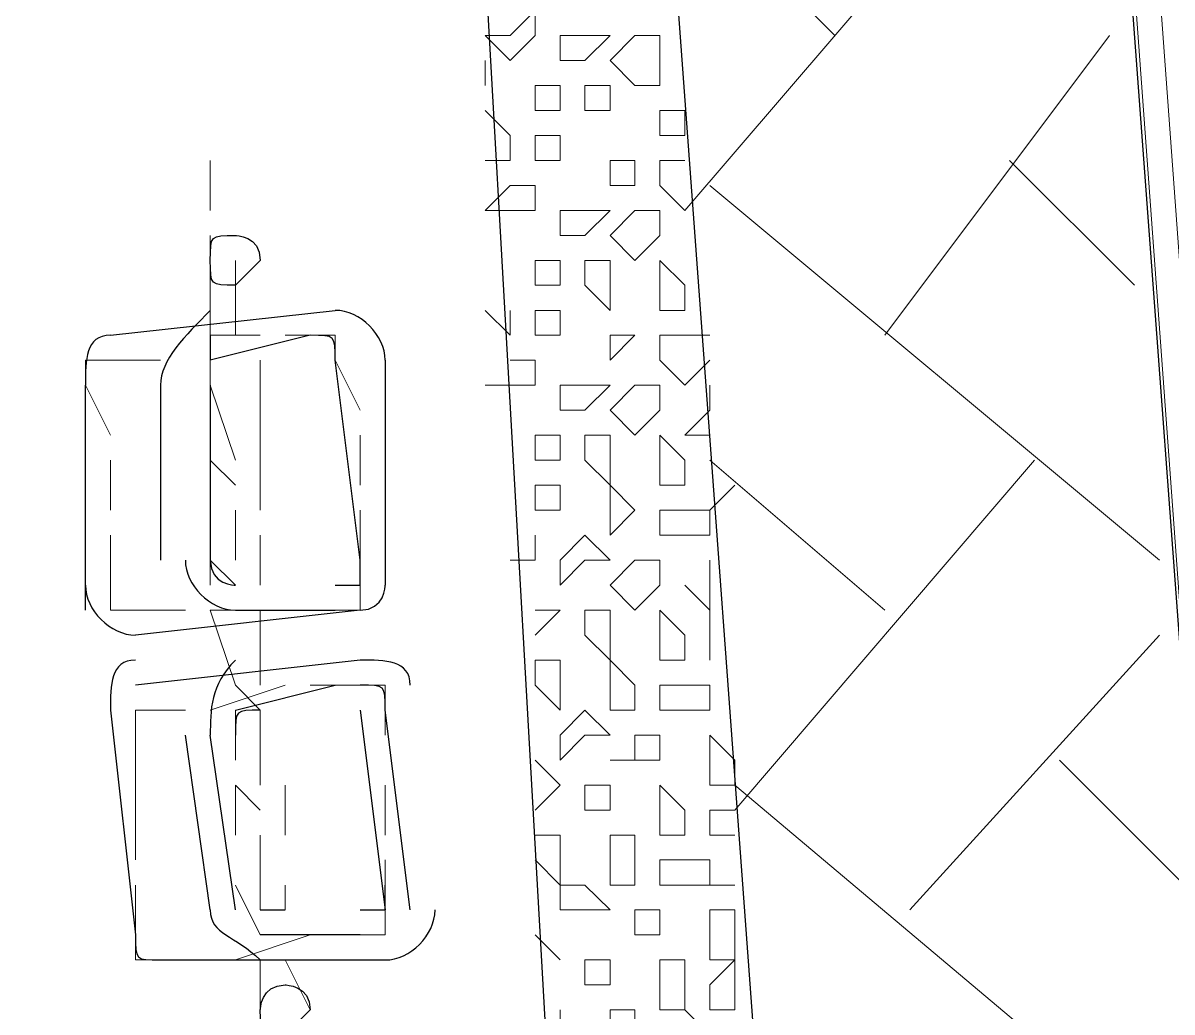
# Model space of a CAD drawing. Header units: millimetres. Extents: x 2928 to 3112, y 1220 to 1280.
# Drawn here: x 2999.4805 to 2999.6338, y 1262.2203 to 1262.3523 of the extents above; entities that cross this region are included whole.
import ezdxf

# ---------------------------------------------------------------- set-up
doc = ezdxf.new("R2010")
doc.units = ezdxf.units.MM

msp = doc.modelspace()

# ---------------------------------------------------------------- linework, layer by layer
at = {"color": 7, "linetype": 'Continuous', "lineweight": -2, "true_color": 0x000007}
for points in [[(2999.53548, 1263.60727), (2999.64215, 1262.17059), (3000.86883, 1262.26059), (3002.09552, 1262.35059), (3001.99218, 1263.76728)], [(2999.49215, 1262.31059), (2999.52215, 1262.31392), (2999.52215, 1262.31392)], [(2999.51882, 1262.31059), (2999.50548, 1262.30726), (2999.50548, 1262.30726)], [(2999.52548, 1262.28059), (2999.52215, 1262.30726), (2999.52215, 1262.30726)], [(2999.52882, 1262.30726), (2999.52882, 1262.27725), (2999.52882, 1262.27725)], [(2999.48881, 1262.27392), (2999.48881, 1262.30392), (2999.48881, 1262.30392)], [(2999.49882, 1262.30392), (2999.49882, 1262.28059), (2999.49882, 1262.28059)], [(2999.50548, 1262.30392), (2999.50548, 1262.28059), (2999.50548, 1262.28059)], [(2999.52548, 1262.27392), (2999.49548, 1262.27059), (2999.49548, 1262.27059)], [(2999.50882, 1262.27392), (2999.52215, 1262.27392), (2999.52215, 1262.27392)], [(2999.52548, 1262.26725), (2999.49548, 1262.26392), (2999.49548, 1262.26392)], [(2999.50882, 1262.26059), (2999.52215, 1262.26392), (2999.52215, 1262.26392)], [(2999.49215, 1262.26059), (2999.49548, 1262.23059), (2999.49548, 1262.23059)], [(2999.52548, 1262.26059), (2999.52882, 1262.23392), (2999.52882, 1262.23392)], [(2999.53215, 1262.23392), (2999.52882, 1262.26059), (2999.52882, 1262.26059)], [(2999.50548, 1262.23392), (2999.50215, 1262.25725), (2999.50215, 1262.25725)], [(2999.50882, 1262.23392), (2999.50548, 1262.25725), (2999.50548, 1262.25725)], [(2999.52548, 1262.23059), (2999.51215, 1262.23059), (2999.51215, 1262.23059)], [(2999.49882, 1262.22725), (2999.52882, 1262.22725), (2999.52882, 1262.22725)]]:
    msp.add_lwpolyline(points, dxfattribs=at)
at = {"color": 9, "linetype": 'Continuous', "lineweight": 5, "true_color": 0xbababa}
for points in [[(2999.63882, 1262.22059), (2999.55882, 1263.3106), (2999.53548, 1263.60727)], [(2999.64215, 1262.22059), (2999.56215, 1263.3106), (2999.53882, 1263.60727)], [(2999.56548, 1262.37392), (2999.58882, 1262.35059), (2999.58882, 1262.35059)], [(2999.56882, 1262.32726), (2999.60882, 1262.37392), (2999.60882, 1262.37392)], [(2999.54548, 1262.35059), (2999.54882, 1262.35392), (2999.54882, 1262.35392)], [(2999.54882, 1262.35392), (2999.54882, 1262.35059), (2999.54882, 1262.35059)], [(2999.54215, 1262.35059), (2999.54548, 1262.34726), (2999.54548, 1262.34726)], [(2999.54215, 1262.35059), (2999.54548, 1262.35059), (2999.54548, 1262.35059)], [(2999.54548, 1262.34726), (2999.54882, 1262.35059), (2999.54882, 1262.35059)], [(2999.55215, 1262.34726), (2999.55215, 1262.35059), (2999.55215, 1262.35059)], [(2999.55215, 1262.35059), (2999.55548, 1262.35059), (2999.55548, 1262.35059)], [(2999.55548, 1262.35059), (2999.55882, 1262.35059), (2999.55882, 1262.35059)], [(2999.55548, 1262.34726), (2999.55882, 1262.35059), (2999.55882, 1262.35059)], [(2999.55882, 1262.34726), (2999.56215, 1262.35059), (2999.56215, 1262.35059)], [(2999.56215, 1262.35059), (2999.56548, 1262.35059), (2999.56548, 1262.35059)], [(2999.56548, 1262.35059), (2999.56548, 1262.34726), (2999.56548, 1262.34726)], [(2999.59548, 1262.31059), (2999.62548, 1262.35059), (2999.62548, 1262.35059)], [(2999.54215, 1262.34392), (2999.54215, 1262.34726), (2999.54215, 1262.34726)], [(2999.55215, 1262.34726), (2999.55548, 1262.34726), (2999.55548, 1262.34726)], [(2999.55882, 1262.34726), (2999.56215, 1262.34392), (2999.56215, 1262.34392)], [(2999.56548, 1262.34392), (2999.56548, 1262.34726), (2999.56548, 1262.34726)], [(2999.54882, 1262.34392), (2999.55215, 1262.34392), (2999.55215, 1262.34392)], [(2999.54882, 1262.34059), (2999.54882, 1262.34392), (2999.54882, 1262.34392)], [(2999.55215, 1262.34059), (2999.55215, 1262.34392), (2999.55215, 1262.34392)], [(2999.55548, 1262.34059), (2999.55548, 1262.34392), (2999.55548, 1262.34392)], [(2999.55548, 1262.34392), (2999.55882, 1262.34392), (2999.55882, 1262.34392)], [(2999.55882, 1262.34392), (2999.55882, 1262.34059), (2999.55882, 1262.34059)], [(2999.56215, 1262.34392), (2999.56548, 1262.34392), (2999.56548, 1262.34392)], [(2999.54215, 1262.34059), (2999.54548, 1262.33726), (2999.54548, 1262.33726)], [(2999.54882, 1262.34059), (2999.55215, 1262.34059), (2999.55215, 1262.34059)], [(2999.55548, 1262.34059), (2999.55882, 1262.34059), (2999.55882, 1262.34059)], [(2999.56548, 1262.34059), (2999.56882, 1262.34059), (2999.56882, 1262.34059)], [(2999.56548, 1262.34059), (2999.56548, 1262.33726), (2999.56548, 1262.33726)], [(2999.56882, 1262.33726), (2999.56882, 1262.34059), (2999.56882, 1262.34059)], [(2999.54548, 1262.33392), (2999.54548, 1262.33726), (2999.54548, 1262.33726)], [(2999.54882, 1262.33392), (2999.54882, 1262.33726), (2999.54882, 1262.33726)], [(2999.54882, 1262.33726), (2999.55215, 1262.33726), (2999.55215, 1262.33726)], [(2999.55215, 1262.33726), (2999.55215, 1262.33392), (2999.55215, 1262.33392)], [(2999.56548, 1262.33726), (2999.56882, 1262.33726), (2999.56882, 1262.33726)], [(2999.54215, 1262.33392), (2999.54548, 1262.33392), (2999.54548, 1262.33392)], [(2999.54882, 1262.33392), (2999.55215, 1262.33392), (2999.55215, 1262.33392)], [(2999.55882, 1262.33392), (2999.56215, 1262.33392), (2999.56215, 1262.33392)], [(2999.55882, 1262.33392), (2999.55882, 1262.33059), (2999.55882, 1262.33059)], [(2999.56215, 1262.33059), (2999.56215, 1262.33392), (2999.56215, 1262.33392)], [(2999.56548, 1262.33059), (2999.56548, 1262.33392), (2999.56548, 1262.33392)], [(2999.56548, 1262.33392), (2999.56882, 1262.33392), (2999.56882, 1262.33392)], [(2999.61215, 1262.33392), (2999.62882, 1262.31726), (2999.62882, 1262.31726)], [(2999.54215, 1262.32726), (2999.54548, 1262.33059), (2999.54548, 1262.33059)], [(2999.54548, 1262.33059), (2999.54882, 1262.33059), (2999.54882, 1262.33059)], [(2999.54882, 1262.33059), (2999.54882, 1262.32726), (2999.54882, 1262.32726)], [(2999.55882, 1262.33059), (2999.56215, 1262.33059), (2999.56215, 1262.33059)], [(2999.56548, 1262.33059), (2999.56882, 1262.32726), (2999.56882, 1262.32726)], [(2999.56882, 1262.32726), (2999.56548, 1262.33059), (2999.56548, 1262.33059)], [(2999.57215, 1262.33059), (2999.63215, 1262.28059), (2999.63215, 1262.28059)], [(2999.54215, 1262.32726), (2999.54548, 1262.32726), (2999.54548, 1262.32726)], [(2999.54548, 1262.32726), (2999.54882, 1262.32726), (2999.54882, 1262.32726)], [(2999.55215, 1262.32726), (2999.55215, 1262.32392), (2999.55215, 1262.32392)], [(2999.55215, 1262.32726), (2999.55548, 1262.32726), (2999.55548, 1262.32726)], [(2999.55548, 1262.32726), (2999.55882, 1262.32726), (2999.55882, 1262.32726)], [(2999.55548, 1262.32392), (2999.55882, 1262.32726), (2999.55882, 1262.32726)], [(2999.55882, 1262.32392), (2999.56215, 1262.32726), (2999.56215, 1262.32726)], [(2999.56215, 1262.32726), (2999.56548, 1262.32726), (2999.56548, 1262.32726)], [(2999.56548, 1262.32392), (2999.56548, 1262.32726), (2999.56548, 1262.32726)], [(2999.55215, 1262.32392), (2999.55548, 1262.32392), (2999.55548, 1262.32392)], [(2999.55882, 1262.32392), (2999.56215, 1262.32059), (2999.56215, 1262.32059)], [(2999.56215, 1262.32059), (2999.56548, 1262.32392), (2999.56548, 1262.32392)], [(2999.54882, 1262.32059), (2999.55215, 1262.32059), (2999.55215, 1262.32059)], [(2999.54882, 1262.32059), (2999.54882, 1262.31726), (2999.54882, 1262.31726)], [(2999.55215, 1262.31726), (2999.55215, 1262.32059), (2999.55215, 1262.32059)], [(2999.55548, 1262.31726), (2999.55548, 1262.32059), (2999.55548, 1262.32059)], [(2999.55548, 1262.32059), (2999.55882, 1262.32059), (2999.55882, 1262.32059)], [(2999.55882, 1262.31392), (2999.55882, 1262.32059), (2999.55882, 1262.32059)], [(2999.56548, 1262.32059), (2999.56882, 1262.31726), (2999.56882, 1262.31726)], [(2999.56548, 1262.31726), (2999.56548, 1262.32059), (2999.56548, 1262.32059)], [(2999.54882, 1262.31726), (2999.55215, 1262.31726), (2999.55215, 1262.31726)], [(2999.55548, 1262.31726), (2999.55882, 1262.31392), (2999.55882, 1262.31392)], [(2999.56548, 1262.31392), (2999.56548, 1262.31726), (2999.56548, 1262.31726)], [(2999.56882, 1262.31392), (2999.56882, 1262.31726), (2999.56882, 1262.31726)], [(2999.54548, 1262.31059), (2999.54215, 1262.31392), (2999.54215, 1262.31392)], [(2999.54548, 1262.31059), (2999.54548, 1262.31392), (2999.54548, 1262.31392)], [(2999.54882, 1262.31059), (2999.54882, 1262.31392), (2999.54882, 1262.31392)], [(2999.54882, 1262.31392), (2999.55215, 1262.31392), (2999.55215, 1262.31392)], [(2999.55215, 1262.31392), (2999.55215, 1262.31059), (2999.55215, 1262.31059)], [(2999.56548, 1262.31392), (2999.56882, 1262.31392), (2999.56882, 1262.31392)], [(2999.54882, 1262.31059), (2999.55215, 1262.31059), (2999.55215, 1262.31059)], [(2999.55882, 1262.31059), (2999.56215, 1262.31059), (2999.56215, 1262.31059)], [(2999.55882, 1262.31059), (2999.55882, 1262.30726), (2999.55882, 1262.30726)], [(2999.55882, 1262.30726), (2999.56215, 1262.31059), (2999.56215, 1262.31059)], [(2999.56548, 1262.30726), (2999.56548, 1262.31059), (2999.56548, 1262.31059)], [(2999.56548, 1262.31059), (2999.56882, 1262.31059), (2999.56882, 1262.31059)], [(2999.56882, 1262.31059), (2999.57215, 1262.31059), (2999.57215, 1262.31059)], [(2999.54548, 1262.30726), (2999.54882, 1262.30726), (2999.54882, 1262.30726)], [(2999.54882, 1262.30726), (2999.54882, 1262.30392), (2999.54882, 1262.30392)], [(2999.56548, 1262.30726), (2999.56882, 1262.30392), (2999.56882, 1262.30392)], [(2999.56882, 1262.30392), (2999.57215, 1262.30726), (2999.57215, 1262.30726)], [(2999.54548, 1262.30392), (2999.54215, 1262.30392), (2999.54215, 1262.30392)], [(2999.54548, 1262.30392), (2999.54882, 1262.30392), (2999.54882, 1262.30392)], [(2999.55215, 1262.30392), (2999.55215, 1262.30059), (2999.55215, 1262.30059)], [(2999.55215, 1262.30392), (2999.55548, 1262.30392), (2999.55548, 1262.30392)], [(2999.55548, 1262.30392), (2999.55882, 1262.30392), (2999.55882, 1262.30392)], [(2999.55548, 1262.30059), (2999.55882, 1262.30392), (2999.55882, 1262.30392)], [(2999.55882, 1262.30059), (2999.56215, 1262.30392), (2999.56215, 1262.30392)], [(2999.56215, 1262.30392), (2999.56548, 1262.30392), (2999.56548, 1262.30392)], [(2999.56548, 1262.30059), (2999.56548, 1262.30392), (2999.56548, 1262.30392)], [(2999.57215, 1262.30059), (2999.57215, 1262.30392), (2999.57215, 1262.30392)], [(2999.55215, 1262.30059), (2999.55548, 1262.30059), (2999.55548, 1262.30059)], [(2999.55882, 1262.30059), (2999.56215, 1262.29726), (2999.56215, 1262.29726)], [(2999.56215, 1262.29726), (2999.56548, 1262.30059), (2999.56548, 1262.30059)], [(2999.56882, 1262.29726), (2999.57215, 1262.30059), (2999.57215, 1262.30059)], [(2999.54882, 1262.29726), (2999.55215, 1262.29726), (2999.55215, 1262.29726)], [(2999.54882, 1262.29726), (2999.54882, 1262.29392), (2999.54882, 1262.29392)], [(2999.55215, 1262.29392), (2999.55215, 1262.29726), (2999.55215, 1262.29726)], [(2999.55548, 1262.29392), (2999.55548, 1262.29726), (2999.55548, 1262.29726)], [(2999.55548, 1262.29726), (2999.55882, 1262.29726), (2999.55882, 1262.29726)], [(2999.55882, 1262.29392), (2999.55882, 1262.29726), (2999.55882, 1262.29726)], [(2999.56548, 1262.29726), (2999.56882, 1262.29392), (2999.56882, 1262.29392)], [(2999.56548, 1262.29392), (2999.56548, 1262.29726), (2999.56548, 1262.29726)], [(2999.56882, 1262.29726), (2999.57215, 1262.29726), (2999.57215, 1262.29726)], [(2999.54882, 1262.29392), (2999.55215, 1262.29392), (2999.55215, 1262.29392)], [(2999.55548, 1262.29392), (2999.55882, 1262.29059), (2999.55882, 1262.29059)], [(2999.55882, 1262.29059), (2999.55882, 1262.29392), (2999.55882, 1262.29392)], [(2999.56548, 1262.29059), (2999.56548, 1262.29392), (2999.56548, 1262.29392)], [(2999.56882, 1262.29059), (2999.56882, 1262.29392), (2999.56882, 1262.29392)], [(2999.57215, 1262.29392), (2999.59548, 1262.27392), (2999.59548, 1262.27392)], [(2999.57548, 1262.24725), (2999.61548, 1262.29392), (2999.61548, 1262.29392)], [(2999.54882, 1262.28725), (2999.54882, 1262.29059), (2999.54882, 1262.29059)], [(2999.54882, 1262.29059), (2999.55215, 1262.29059), (2999.55215, 1262.29059)], [(2999.55215, 1262.28725), (2999.55215, 1262.29059), (2999.55215, 1262.29059)], [(2999.55882, 1262.29059), (2999.56215, 1262.28725), (2999.56215, 1262.28725)], [(2999.55882, 1262.28725), (2999.55882, 1262.29059), (2999.55882, 1262.29059)], [(2999.56548, 1262.29059), (2999.56882, 1262.29059), (2999.56882, 1262.29059)], [(2999.57215, 1262.28725), (2999.57548, 1262.29059), (2999.57548, 1262.29059)], [(2999.54882, 1262.28725), (2999.55215, 1262.28725), (2999.55215, 1262.28725)], [(2999.55882, 1262.28725), (2999.55882, 1262.28392), (2999.55882, 1262.28392)], [(2999.55882, 1262.28392), (2999.56215, 1262.28725), (2999.56215, 1262.28725)], [(2999.56548, 1262.28392), (2999.56548, 1262.28725), (2999.56548, 1262.28725)], [(2999.56548, 1262.28725), (2999.56882, 1262.28725), (2999.56882, 1262.28725)], [(2999.56882, 1262.28725), (2999.57215, 1262.28725), (2999.57215, 1262.28725)], [(2999.57215, 1262.28392), (2999.57215, 1262.28725), (2999.57215, 1262.28725)], [(2999.54882, 1262.28059), (2999.54882, 1262.28392), (2999.54882, 1262.28392)], [(2999.55215, 1262.28059), (2999.55548, 1262.28392), (2999.55548, 1262.28392)], [(2999.55548, 1262.28392), (2999.55882, 1262.28059), (2999.55882, 1262.28059)], [(2999.56548, 1262.28392), (2999.56882, 1262.28392), (2999.56882, 1262.28392)], [(2999.56882, 1262.28392), (2999.57215, 1262.28392), (2999.57215, 1262.28392)], [(2999.54882, 1262.28059), (2999.54548, 1262.28059), (2999.54548, 1262.28059)], [(2999.55215, 1262.28059), (2999.55215, 1262.27725), (2999.55215, 1262.27725)], [(2999.55215, 1262.27725), (2999.55548, 1262.28059), (2999.55548, 1262.28059)], [(2999.55548, 1262.28059), (2999.55882, 1262.28059), (2999.55882, 1262.28059)], [(2999.55882, 1262.27725), (2999.56215, 1262.28059), (2999.56215, 1262.28059)], [(2999.56215, 1262.28059), (2999.56548, 1262.28059), (2999.56548, 1262.28059)], [(2999.56548, 1262.27725), (2999.56548, 1262.28059), (2999.56548, 1262.28059)], [(2999.57215, 1262.27392), (2999.57215, 1262.28059), (2999.57215, 1262.28059)], [(2999.55882, 1262.27725), (2999.56215, 1262.27392), (2999.56215, 1262.27392)], [(2999.56215, 1262.27392), (2999.56548, 1262.27725), (2999.56548, 1262.27725)], [(2999.57215, 1262.27392), (2999.56882, 1262.27725), (2999.56882, 1262.27725)], [(2999.54882, 1262.27392), (2999.55215, 1262.27392), (2999.55215, 1262.27392)], [(2999.54882, 1262.27059), (2999.55215, 1262.27392), (2999.55215, 1262.27392)], [(2999.55548, 1262.27059), (2999.55548, 1262.27392), (2999.55548, 1262.27392)], [(2999.55548, 1262.27392), (2999.55882, 1262.27392), (2999.55882, 1262.27392)], [(2999.55882, 1262.27059), (2999.55882, 1262.27392), (2999.55882, 1262.27392)], [(2999.56548, 1262.27392), (2999.56882, 1262.27059), (2999.56882, 1262.27059)], [(2999.56548, 1262.26725), (2999.56548, 1262.27392), (2999.56548, 1262.27392)], [(2999.57215, 1262.27059), (2999.57215, 1262.27392), (2999.57215, 1262.27392)], [(2999.55548, 1262.27059), (2999.55882, 1262.26725), (2999.55882, 1262.26725)], [(2999.55882, 1262.26725), (2999.55882, 1262.27059), (2999.55882, 1262.27059)], [(2999.56882, 1262.26725), (2999.56882, 1262.27059), (2999.56882, 1262.27059)], [(2999.57215, 1262.26725), (2999.57215, 1262.27059), (2999.57215, 1262.27059)], [(2999.59882, 1262.23392), (2999.63215, 1262.27059), (2999.63215, 1262.27059)], [(2999.54882, 1262.26392), (2999.54882, 1262.26725), (2999.54882, 1262.26725)], [(2999.54882, 1262.26725), (2999.55215, 1262.26725), (2999.55215, 1262.26725)], [(2999.55215, 1262.26392), (2999.55215, 1262.26725), (2999.55215, 1262.26725)], [(2999.55882, 1262.26725), (2999.56215, 1262.26392), (2999.56215, 1262.26392)], [(2999.55882, 1262.26392), (2999.55882, 1262.26725), (2999.55882, 1262.26725)], [(2999.56548, 1262.26725), (2999.56882, 1262.26725), (2999.56882, 1262.26725)], [(2999.54882, 1262.26392), (2999.55215, 1262.26059), (2999.55215, 1262.26059)], [(2999.55215, 1262.26059), (2999.55215, 1262.26392), (2999.55215, 1262.26392)], [(2999.55882, 1262.26059), (2999.55882, 1262.26392), (2999.55882, 1262.26392)], [(2999.56215, 1262.26059), (2999.56215, 1262.26392), (2999.56215, 1262.26392)], [(2999.56548, 1262.26059), (2999.56548, 1262.26392), (2999.56548, 1262.26392)], [(2999.56548, 1262.26392), (2999.57215, 1262.26392), (2999.57215, 1262.26392)], [(2999.57215, 1262.26392), (2999.57215, 1262.26059), (2999.57215, 1262.26059)], [(2999.55215, 1262.25725), (2999.55548, 1262.26059), (2999.55548, 1262.26059)], [(2999.55548, 1262.26059), (2999.55882, 1262.25725), (2999.55882, 1262.25725)], [(2999.55882, 1262.26059), (2999.56215, 1262.26059), (2999.56215, 1262.26059)], [(2999.56548, 1262.26059), (2999.56882, 1262.26059), (2999.56882, 1262.26059)], [(2999.56882, 1262.26059), (2999.57215, 1262.26059), (2999.57215, 1262.26059)], [(2999.55215, 1262.25725), (2999.55215, 1262.25392), (2999.55215, 1262.25392)], [(2999.55215, 1262.25392), (2999.55548, 1262.25725), (2999.55548, 1262.25725)], [(2999.55548, 1262.25725), (2999.55882, 1262.25725), (2999.55882, 1262.25725)], [(2999.56215, 1262.25392), (2999.56215, 1262.25725), (2999.56215, 1262.25725)], [(2999.56215, 1262.25725), (2999.56548, 1262.25725), (2999.56548, 1262.25725)], [(2999.56548, 1262.25392), (2999.56548, 1262.25725), (2999.56548, 1262.25725)], [(2999.57215, 1262.25725), (2999.57548, 1262.25392), (2999.57548, 1262.25392)], [(2999.57215, 1262.25392), (2999.57215, 1262.25725), (2999.57215, 1262.25725)], [(2999.54882, 1262.25392), (2999.55215, 1262.25059), (2999.55215, 1262.25059)], [(2999.56215, 1262.25392), (2999.55882, 1262.25392), (2999.55882, 1262.25392)], [(2999.56215, 1262.25392), (2999.56548, 1262.25392), (2999.56548, 1262.25392)], [(2999.57215, 1262.25392), (2999.57215, 1262.25059), (2999.57215, 1262.25059)], [(2999.57548, 1262.25059), (2999.57548, 1262.25392), (2999.57548, 1262.25392)], [(2999.61882, 1262.25392), (2999.63548, 1262.23725), (2999.63548, 1262.23725)], [(2999.54882, 1262.24725), (2999.55215, 1262.25059), (2999.55215, 1262.25059)], [(2999.55548, 1262.24725), (2999.55548, 1262.25059), (2999.55548, 1262.25059)], [(2999.55548, 1262.25059), (2999.55882, 1262.25059), (2999.55882, 1262.25059)], [(2999.55882, 1262.24725), (2999.55882, 1262.25059), (2999.55882, 1262.25059)], [(2999.56548, 1262.25059), (2999.56882, 1262.24725), (2999.56882, 1262.24725)], [(2999.56548, 1262.24725), (2999.56548, 1262.25059), (2999.56548, 1262.25059)], [(2999.57215, 1262.25059), (2999.57548, 1262.25059), (2999.57548, 1262.25059)], [(2999.57548, 1262.25059), (2999.63882, 1262.19725), (2999.63882, 1262.19725)], [(2999.55548, 1262.24725), (2999.55882, 1262.24725), (2999.55882, 1262.24725)], [(2999.56548, 1262.24725), (2999.56548, 1262.24392), (2999.56548, 1262.24392)], [(2999.56882, 1262.24392), (2999.56882, 1262.24725), (2999.56882, 1262.24725)], [(2999.57215, 1262.24392), (2999.57215, 1262.24725), (2999.57215, 1262.24725)], [(2999.57215, 1262.24725), (2999.57548, 1262.24725), (2999.57548, 1262.24725)], [(2999.54882, 1262.24392), (2999.55215, 1262.24392), (2999.55215, 1262.24392)], [(2999.55215, 1262.24059), (2999.55215, 1262.24392), (2999.55215, 1262.24392)], [(2999.55882, 1262.23725), (2999.55882, 1262.24392), (2999.55882, 1262.24392)], [(2999.55882, 1262.24392), (2999.56215, 1262.24392), (2999.56215, 1262.24392)], [(2999.56215, 1262.24392), (2999.56215, 1262.24059), (2999.56215, 1262.24059)], [(2999.56548, 1262.24392), (2999.56882, 1262.24392), (2999.56882, 1262.24392)], [(2999.57215, 1262.24392), (2999.57548, 1262.24392), (2999.57548, 1262.24392)], [(2999.57548, 1262.24392), (2999.57215, 1262.24392), (2999.57215, 1262.24392)], [(2999.54882, 1262.24059), (2999.55215, 1262.23725), (2999.55215, 1262.23725)], [(2999.55215, 1262.23725), (2999.55215, 1262.24059), (2999.55215, 1262.24059)], [(2999.56215, 1262.23725), (2999.56215, 1262.24059), (2999.56215, 1262.24059)], [(2999.56548, 1262.23725), (2999.56548, 1262.24059), (2999.56548, 1262.24059)], [(2999.56548, 1262.24059), (2999.57215, 1262.24059), (2999.57215, 1262.24059)], [(2999.57215, 1262.24059), (2999.57215, 1262.23725), (2999.57215, 1262.23725)], [(2999.55215, 1262.23392), (2999.55215, 1262.23725), (2999.55215, 1262.23725)], [(2999.55215, 1262.23725), (2999.55548, 1262.23725), (2999.55548, 1262.23725)], [(2999.55548, 1262.23725), (2999.55882, 1262.23392), (2999.55882, 1262.23392)], [(2999.55882, 1262.23725), (2999.56215, 1262.23725), (2999.56215, 1262.23725)], [(2999.56548, 1262.23725), (2999.56882, 1262.23725), (2999.56882, 1262.23725)], [(2999.56882, 1262.23725), (2999.57215, 1262.23725), (2999.57215, 1262.23725)], [(2999.57548, 1262.23725), (2999.57215, 1262.23725), (2999.57215, 1262.23725)], [(2999.55215, 1262.23392), (2999.55882, 1262.23392), (2999.55882, 1262.23392)], [(2999.56215, 1262.23392), (2999.56215, 1262.23059), (2999.56215, 1262.23059)], [(2999.56215, 1262.23392), (2999.56548, 1262.23392), (2999.56548, 1262.23392)], [(2999.56548, 1262.23059), (2999.56548, 1262.23392), (2999.56548, 1262.23392)], [(2999.57215, 1262.23392), (2999.57548, 1262.23392), (2999.57548, 1262.23392)], [(2999.57215, 1262.23059), (2999.57215, 1262.23392), (2999.57215, 1262.23392)], [(2999.57548, 1262.22725), (2999.57548, 1262.23392), (2999.57548, 1262.23392)], [(2999.55215, 1262.22725), (2999.54882, 1262.23059), (2999.54882, 1262.23059)], [(2999.56215, 1262.23059), (2999.56548, 1262.23059), (2999.56548, 1262.23059)], [(2999.57215, 1262.23059), (2999.57215, 1262.22725), (2999.57215, 1262.22725)], [(2999.55548, 1262.22392), (2999.55548, 1262.22725), (2999.55548, 1262.22725)], [(2999.55548, 1262.22725), (2999.55882, 1262.22725), (2999.55882, 1262.22725)], [(2999.55882, 1262.22392), (2999.55882, 1262.22725), (2999.55882, 1262.22725)], [(2999.56548, 1262.22725), (2999.56882, 1262.22725), (2999.56882, 1262.22725)], [(2999.56548, 1262.22392), (2999.56548, 1262.22725), (2999.56548, 1262.22725)], [(2999.56882, 1262.22059), (2999.56882, 1262.22725), (2999.56882, 1262.22725)], [(2999.57215, 1262.22725), (2999.57548, 1262.22725), (2999.57548, 1262.22725)], [(2999.57215, 1262.22392), (2999.57548, 1262.22725), (2999.57548, 1262.22725)], [(2999.57548, 1262.22725), (2999.57548, 1262.22392), (2999.57548, 1262.22392)], [(2999.55548, 1262.22392), (2999.55882, 1262.22392), (2999.55882, 1262.22392)], [(2999.56548, 1262.22392), (2999.56548, 1262.22059), (2999.56548, 1262.22059)], [(2999.57215, 1262.22059), (2999.57215, 1262.22392), (2999.57215, 1262.22392)], [(2999.57548, 1262.22059), (2999.57548, 1262.22392), (2999.57548, 1262.22392)], [(2999.55215, 1262.21725), (2999.55215, 1262.22059), (2999.55215, 1262.22059)], [(2999.55882, 1262.21725), (2999.55882, 1262.22059), (2999.55882, 1262.22059)], [(2999.55882, 1262.22059), (2999.56215, 1262.22059), (2999.56215, 1262.22059)], [(2999.56215, 1262.22059), (2999.56215, 1262.21725), (2999.56215, 1262.21725)], [(2999.56548, 1262.22059), (2999.56882, 1262.22059), (2999.56882, 1262.22059)], [(2999.57215, 1262.21725), (2999.56882, 1262.22059), (2999.56882, 1262.22059)], [(2999.57215, 1262.22059), (2999.57548, 1262.22059), (2999.57548, 1262.22059)]]:
    msp.add_lwpolyline(points, dxfattribs=at)
at = {"color": 7, "linetype": 'Continuous', "lineweight": -2, "true_color": 0x000007}
for points in [[(2999.45548, 1262.15059), (2999.43881, 1262.37726), (2999.56548, 1262.38726), (2999.58215, 1262.16059)], [(2999.47881, 1262.18059), (2999.55215, 1262.18392), (2999.54215, 1262.36059), (2999.46548, 1262.35392)]]:
    msp.add_lwpolyline(points, close=True, dxfattribs=at)
at = {"color": 9, "linetype": 'Continuous', "lineweight": 5, "true_color": 0xbababa}
for points in [[(2999.54882, 1262.35059), (2999.54882, 1262.35059)], [(2999.55215, 1262.34726), (2999.55215, 1262.34726)], [(2999.54215, 1262.34392), (2999.54215, 1262.34392)], [(2999.54882, 1262.34392), (2999.54882, 1262.34392)], [(2999.54215, 1262.34059), (2999.54215, 1262.34059)], [(2999.54882, 1262.34059), (2999.54882, 1262.34059)], [(2999.55882, 1262.34059), (2999.55882, 1262.34059)], [(2999.55882, 1262.34059), (2999.55882, 1262.34059)], [(2999.56548, 1262.34059), (2999.56548, 1262.34059)], [(2999.56548, 1262.34059), (2999.56548, 1262.34059)], [(2999.55215, 1262.33392), (2999.55215, 1262.33392)], [(2999.55215, 1262.33392), (2999.55215, 1262.33392)], [(2999.55882, 1262.33392), (2999.55882, 1262.33392)], [(2999.55882, 1262.33392), (2999.55882, 1262.33392)], [(2999.54882, 1262.32726), (2999.54882, 1262.32726)], [(2999.55215, 1262.32726), (2999.55215, 1262.32726)], [(2999.56548, 1262.32726), (2999.56548, 1262.32726)], [(2999.54882, 1262.32059), (2999.54882, 1262.32059)], [(2999.54882, 1262.32059), (2999.54882, 1262.32059)], [(2999.55882, 1262.32059), (2999.55882, 1262.32059)], [(2999.54548, 1262.31392), (2999.54548, 1262.31392)], [(2999.55882, 1262.31392), (2999.55882, 1262.31392)], [(2999.56548, 1262.31392), (2999.56548, 1262.31392)], [(2999.55215, 1262.31059), (2999.55215, 1262.31059)], [(2999.55215, 1262.31059), (2999.55215, 1262.31059)], [(2999.55882, 1262.31059), (2999.55882, 1262.31059)], [(2999.55882, 1262.31059), (2999.55882, 1262.31059)], [(2999.56215, 1262.31059), (2999.56215, 1262.31059)], [(2999.54882, 1262.30392), (2999.54882, 1262.30392)], [(2999.55215, 1262.30392), (2999.55215, 1262.30392)], [(2999.56548, 1262.30392), (2999.56548, 1262.30392)], [(2999.54882, 1262.29726), (2999.54882, 1262.29726)], [(2999.54882, 1262.29726), (2999.54882, 1262.29726)], [(2999.55882, 1262.29726), (2999.55882, 1262.29726)], [(2999.55215, 1262.29059), (2999.55215, 1262.29059)], [(2999.56548, 1262.29059), (2999.56548, 1262.29059)], [(2999.55215, 1262.28725), (2999.55215, 1262.28725)], [(2999.55882, 1262.28725), (2999.55882, 1262.28725)], [(2999.56215, 1262.28725), (2999.56215, 1262.28725)], [(2999.54882, 1262.28392), (2999.54882, 1262.28392)], [(2999.55215, 1262.28059), (2999.55215, 1262.28059)], [(2999.56548, 1262.28059), (2999.56548, 1262.28059)], [(2999.57215, 1262.28059), (2999.57215, 1262.28059)], [(2999.57215, 1262.28059), (2999.57215, 1262.28059)], [(2999.54882, 1262.27392), (2999.54882, 1262.27392)], [(2999.55215, 1262.27392), (2999.55215, 1262.27392)], [(2999.55882, 1262.27392), (2999.55882, 1262.27392)], [(2999.56548, 1262.27392), (2999.56548, 1262.27392)], [(2999.57215, 1262.27392), (2999.57215, 1262.27392)], [(2999.54882, 1262.27059), (2999.54882, 1262.27059)], [(2999.55215, 1262.26725), (2999.55215, 1262.26725)], [(2999.56548, 1262.26725), (2999.56548, 1262.26725)], [(2999.57215, 1262.26725), (2999.57215, 1262.26725)], [(2999.55882, 1262.26059), (2999.55882, 1262.26059)], [(2999.57215, 1262.26059), (2999.57215, 1262.26059)], [(2999.55215, 1262.25725), (2999.55215, 1262.25725)], [(2999.56548, 1262.25725), (2999.56548, 1262.25725)], [(2999.57215, 1262.25725), (2999.57215, 1262.25725)], [(2999.54882, 1262.25392), (2999.54882, 1262.25392)], [(2999.55215, 1262.25059), (2999.55215, 1262.25059)], [(2999.55882, 1262.25059), (2999.55882, 1262.25059)], [(2999.56548, 1262.25059), (2999.56548, 1262.25059)], [(2999.55882, 1262.24725), (2999.55882, 1262.24725)], [(2999.54882, 1262.24392), (2999.54882, 1262.24392)], [(2999.55215, 1262.24392), (2999.55215, 1262.24392)], [(2999.55882, 1262.23725), (2999.55882, 1262.23725)], [(2999.57215, 1262.23725), (2999.57215, 1262.23725)], [(2999.57548, 1262.23725), (2999.57548, 1262.23725)], [(2999.55215, 1262.23392), (2999.55215, 1262.23392)], [(2999.55882, 1262.23392), (2999.55882, 1262.23392)], [(2999.56215, 1262.23392), (2999.56215, 1262.23392)], [(2999.56548, 1262.23392), (2999.56548, 1262.23392)], [(2999.57215, 1262.23392), (2999.57215, 1262.23392)], [(2999.55215, 1262.22725), (2999.55215, 1262.22725)], [(2999.55882, 1262.22725), (2999.55882, 1262.22725)], [(2999.56548, 1262.22725), (2999.56548, 1262.22725)], [(2999.55882, 1262.22392), (2999.55882, 1262.22392)], [(2999.55215, 1262.22059), (2999.55215, 1262.22059)], [(2999.55215, 1262.22059), (2999.55215, 1262.22059)], [(2999.57548, 1262.22059), (2999.57548, 1262.22059)]]:
    msp.add_lwpolyline(points, close=True, dxfattribs=at)
at = {"color": 252, "linetype": 'Continuous', "lineweight": 5, "true_color": 0x989898}
for points in [[(2999.50548, 1262.33392), (2999.50548, 1262.32726), (2999.50548, 1262.32726)], [(2999.50548, 1262.32059), (2999.50548, 1262.32392), (2999.50548, 1262.32392)], [(2999.50548, 1262.32059), (2999.50548, 1262.31059), (2999.50548, 1262.31059)], [(2999.50882, 1262.32059), (2999.50882, 1262.31059), (2999.50882, 1262.31059)], [(2999.50548, 1262.31726), (2999.50548, 1262.31059), (2999.50548, 1262.31059)], [(2999.50548, 1262.31059), (2999.51215, 1262.31059), (2999.51215, 1262.31059)], [(2999.51548, 1262.31059), (2999.52215, 1262.31059), (2999.52215, 1262.31059), (2999.52215, 1262.30726), (2999.52548, 1262.30059)], [(2999.49882, 1262.30726), (2999.49215, 1262.30726), (2999.48881, 1262.30726), (2999.48881, 1262.30392)], [(2999.50548, 1262.30726), (2999.50548, 1262.29726), (2999.50548, 1262.29726)], [(2999.51215, 1262.30726), (2999.51215, 1262.29726), (2999.51215, 1262.29726)], [(2999.49215, 1262.29726), (2999.48881, 1262.30392), (2999.48881, 1262.30392)], [(2999.50548, 1262.30392), (2999.50882, 1262.29392), (2999.50882, 1262.29392)], [(2999.51215, 1262.29726), (2999.51215, 1262.28725), (2999.51215, 1262.28725)], [(2999.52548, 1262.29726), (2999.52548, 1262.29059), (2999.52548, 1262.29059)], [(2999.49215, 1262.28725), (2999.49215, 1262.29392), (2999.49215, 1262.29392)], [(2999.50548, 1262.29392), (2999.50548, 1262.28725), (2999.50548, 1262.28725)], [(2999.50882, 1262.29059), (2999.50548, 1262.29392), (2999.50548, 1262.29392)], [(2999.50882, 1262.28725), (2999.50882, 1262.28059), (2999.50882, 1262.28059)], [(2999.52548, 1262.28725), (2999.52548, 1262.27725), (2999.52548, 1262.27392), (2999.51882, 1262.27392)], [(2999.50215, 1262.27392), (2999.49548, 1262.27392), (2999.49548, 1262.27392), (2999.49215, 1262.27392), (2999.49215, 1262.28392)], [(2999.50548, 1262.28392), (2999.50548, 1262.27725), (2999.50548, 1262.27725)], [(2999.51215, 1262.28392), (2999.51215, 1262.27725), (2999.51215, 1262.27725)], [(2999.50882, 1262.27725), (2999.50548, 1262.28059), (2999.50548, 1262.28059)], [(2999.51215, 1262.27392), (2999.50548, 1262.27392), (2999.50548, 1262.27392)], [(2999.50548, 1262.27392), (2999.50882, 1262.26392), (2999.50882, 1262.26392)], [(2999.51215, 1262.27392), (2999.51215, 1262.26392), (2999.51215, 1262.26392)], [(2999.51215, 1262.27392), (2999.51215, 1262.26392), (2999.51215, 1262.26392)], [(2999.51548, 1262.26392), (2999.50548, 1262.26059), (2999.50548, 1262.26059)], [(2999.51215, 1262.26059), (2999.50882, 1262.26392), (2999.50882, 1262.26392)], [(2999.52882, 1262.25725), (2999.52882, 1262.26059), (2999.52882, 1262.26392), (2999.52548, 1262.26392), (2999.51882, 1262.26392)], [(2999.50215, 1262.26059), (2999.49548, 1262.26059), (2999.49548, 1262.26059), (2999.49548, 1262.26059), (2999.49548, 1262.25059)], [(2999.50882, 1262.26059), (2999.50882, 1262.25392), (2999.50882, 1262.25392)], [(2999.51215, 1262.26059), (2999.51215, 1262.25392), (2999.51215, 1262.25392)], [(2999.51215, 1262.25725), (2999.51215, 1262.25059), (2999.51215, 1262.25059)], [(2999.49548, 1262.25059), (2999.49548, 1262.24059), (2999.49548, 1262.24059)], [(2999.50882, 1262.25059), (2999.50882, 1262.24392), (2999.50882, 1262.24392)], [(2999.51215, 1262.24725), (2999.50882, 1262.25059), (2999.50882, 1262.25059)], [(2999.51548, 1262.25059), (2999.51548, 1262.24392), (2999.51548, 1262.24392)], [(2999.52882, 1262.24392), (2999.52882, 1262.25059), (2999.52882, 1262.25059)], [(2999.51215, 1262.24392), (2999.51215, 1262.23392), (2999.51215, 1262.23392)], [(2999.52215, 1262.23059), (2999.52882, 1262.23059), (2999.52882, 1262.23059), (2999.52882, 1262.23392), (2999.52882, 1262.24059)], [(2999.49548, 1262.23725), (2999.49548, 1262.23059), (2999.49548, 1262.23059)], [(2999.50882, 1262.23725), (2999.51215, 1262.23059), (2999.51215, 1262.23059)], [(2999.51548, 1262.23725), (2999.51548, 1262.23392), (2999.51548, 1262.23392)], [(2999.49548, 1262.23059), (2999.49548, 1262.22725), (2999.49882, 1262.22725), (2999.50548, 1262.22725)], [(2999.50882, 1262.22725), (2999.51882, 1262.23059), (2999.51882, 1262.23059)], [(2999.51215, 1262.22725), (2999.51215, 1262.21725), (2999.51215, 1262.21725)], [(2999.51215, 1262.22725), (2999.51215, 1262.22059), (2999.51215, 1262.22059)], [(2999.51548, 1262.22725), (2999.51882, 1262.22059), (2999.51882, 1262.22059)]]:
    msp.add_lwpolyline(points, dxfattribs=at)
for points in [[(2999.50548, 1262.30726), (2999.50548, 1262.30726)], [(2999.51215, 1262.23059), (2999.51215, 1262.23059)]]:
    msp.add_lwpolyline(points, close=True, dxfattribs=at)
at = {"color": 7, "linetype": 'Continuous', "lineweight": -2, "true_color": 0x000007}
for points, knots in [([(2999.50882, 1262.31726), (2999.50882, 1262.31726), (2999.51215, 1262.32059), (2999.51215, 1262.32059), (2999.51215, 1262.32059), (2999.51215, 1262.32392), (2999.50882, 1262.32392), (2999.50882, 1262.32392), (2999.50882, 1262.32392), (2999.50548, 1262.32392), (2999.50548, 1262.32392), (2999.50548, 1262.32059), (2999.50548, 1262.32059), (2999.50548, 1262.31726), (2999.50548, 1262.31726), (2999.50882, 1262.31726)], [0, 0, 0, 0, 0.0625, 0.0625, 0.0625, 0.0625, 0.125, 0.125, 0.125, 0.125, 0.1875, 0.1875, 0.1875, 0.1875, 1, 1, 1, 1]), ([(2999.52215, 1262.30726), (2999.52215, 1262.30726), (2999.52215, 1262.30726), (2999.52215, 1262.30726), (2999.52215, 1262.30726), (2999.52215, 1262.31059), (2999.52215, 1262.31059), (2999.51882, 1262.31059)], [0, 0, 0, 0, 0.125, 0.125, 0.125, 0.125, 1, 1, 1, 1]), ([(2999.52215, 1262.27725), (2999.52215, 1262.27725), (2999.52548, 1262.27725), (2999.52548, 1262.27725), (2999.52548, 1262.27725), (2999.52548, 1262.27725), (2999.52548, 1262.28059), (2999.52548, 1262.28059)], [0, 0, 0, 0, 0.125, 0.125, 0.125, 0.125, 1, 1, 1, 1]), ([(2999.52882, 1262.26059), (2999.52882, 1262.26392), (2999.52882, 1262.26392), (2999.52548, 1262.26392), (2999.52548, 1262.26392), (2999.52548, 1262.26392), (2999.52548, 1262.26392), (2999.52548, 1262.26392)], [0, 0, 0, 0, 0.125, 0.125, 0.125, 0.125, 1, 1, 1, 1]), ([(2999.52548, 1262.23392), (2999.52882, 1262.23392), (2999.52882, 1262.23392), (2999.52882, 1262.23392), (2999.52882, 1262.23392), (2999.52882, 1262.23392), (2999.52882, 1262.23392), (2999.52882, 1262.23725)], [0, 0, 0, 0, 0.125, 0.125, 0.125, 0.125, 1, 1, 1, 1]), ([(2999.51548, 1262.21725), (2999.51548, 1262.21725), (2999.51882, 1262.22059), (2999.51882, 1262.22059), (2999.51882, 1262.22059), (2999.51882, 1262.22392), (2999.51548, 1262.22392), (2999.51548, 1262.22392), (2999.51548, 1262.22392), (2999.51215, 1262.22392), (2999.51215, 1262.22059), (2999.51215, 1262.22059), (2999.51215, 1262.22059), (2999.51215, 1262.21725), (2999.51215, 1262.21725), (2999.51548, 1262.21725)], [0, 0, 0, 0, 0.0625, 0.0625, 0.0625, 0.0625, 0.125, 0.125, 0.125, 0.125, 0.1875, 0.1875, 0.1875, 0.1875, 1, 1, 1, 1])]:
    msp.add_open_spline(points, degree=3, knots=knots, dxfattribs=at)
for points in [[(2999.50548, 1262.31392), (2999.50215, 1262.31059), (2999.49882, 1262.30726), (2999.49882, 1262.30392)], [(2999.52882, 1262.30726), (2999.52882, 1262.31059), (2999.52548, 1262.31392), (2999.52215, 1262.31392)], [(2999.49215, 1262.31059), (2999.48881, 1262.31059), (2999.48881, 1262.30726), (2999.48881, 1262.30392)], [(2999.50548, 1262.31059), (2999.50548, 1262.30726), (2999.50548, 1262.30726), (2999.50548, 1262.30726)], [(2999.50215, 1262.28059), (2999.50215, 1262.27725), (2999.50548, 1262.27392), (2999.50882, 1262.27392)], [(2999.50548, 1262.28059), (2999.50548, 1262.27725), (2999.50882, 1262.27725), (2999.50882, 1262.27725)], [(2999.48881, 1262.27725), (2999.48881, 1262.27392), (2999.49215, 1262.27059), (2999.49548, 1262.27059)], [(2999.52548, 1262.27392), (2999.52882, 1262.27392), (2999.52882, 1262.27725), (2999.52882, 1262.27725)], [(2999.49548, 1262.26725), (2999.49215, 1262.26725), (2999.49215, 1262.26392), (2999.49215, 1262.26059)], [(2999.50882, 1262.26725), (2999.50548, 1262.26392), (2999.50548, 1262.26059), (2999.50548, 1262.25725)], [(2999.53215, 1262.26392), (2999.53215, 1262.26725), (2999.52882, 1262.26725), (2999.52548, 1262.26725)], [(2999.51215, 1262.26059), (2999.50882, 1262.26059), (2999.50882, 1262.26059), (2999.50882, 1262.25725)], [(2999.50548, 1262.23392), (2999.50548, 1262.23059), (2999.50882, 1262.23059), (2999.51215, 1262.22725)], [(2999.51215, 1262.23392), (2999.51215, 1262.23392), (2999.51215, 1262.23392), (2999.51548, 1262.23392)], [(2999.52882, 1262.22725), (2999.53215, 1262.22725), (2999.53548, 1262.23059), (2999.53548, 1262.23392)], [(2999.49548, 1262.23059), (2999.49548, 1262.22725), (2999.49548, 1262.22725), (2999.49882, 1262.22725)]]:
    msp.add_open_spline(points, degree=3, dxfattribs=at)

doc.saveas('drawing.dxf')
